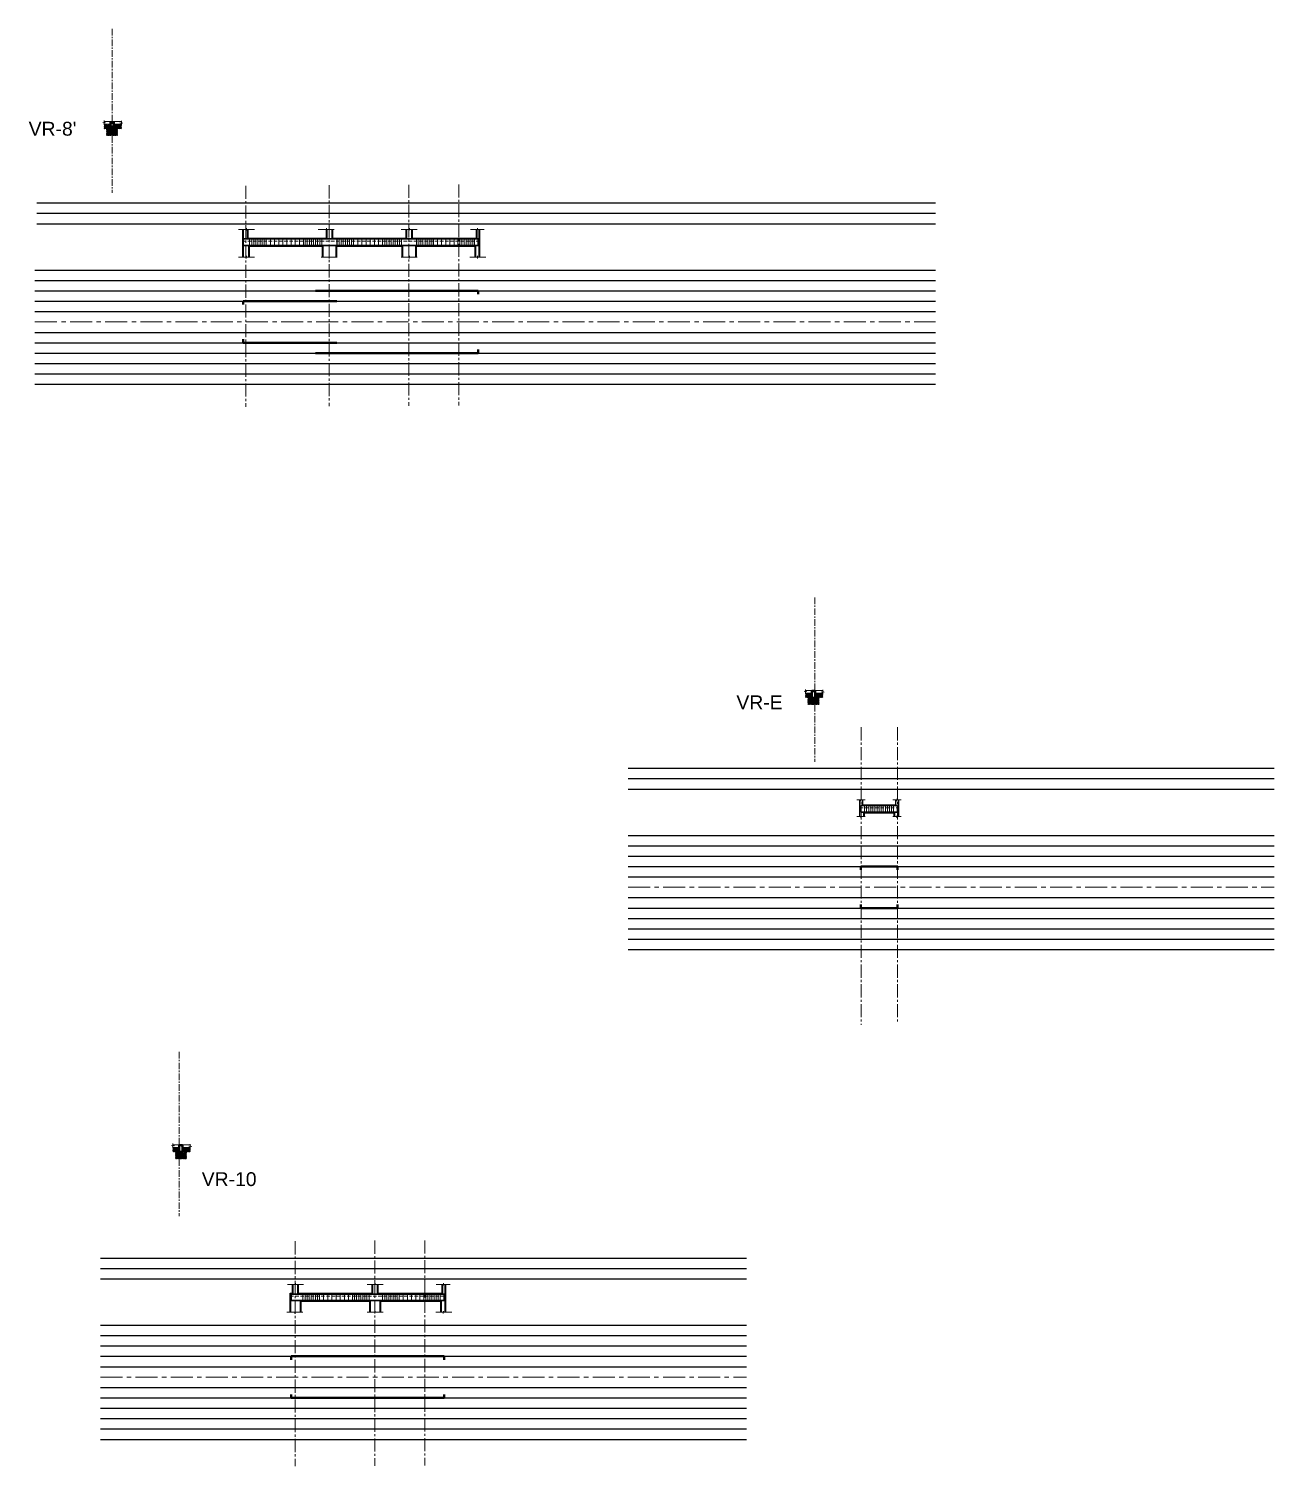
# Model space of a CAD drawing. Header units: millimetres. Extents: x 1130 to 2176, y -195 to 376.
# Drawn here: x 1988 to 2078, y -195.5 to -91.6 of the extents above; entities that cross this region are included whole.
import ezdxf

# ---------------------------------------------------------------- set-up
doc = ezdxf.new("R2010")
doc.units = ezdxf.units.MM
for name, pattern in [('AXES', [50.8, 31.75, -6.35, 6.35, -6.35]), ('CENTER2', [28.575, 19.05, -3.175, 3.175, -3.175]), ('HIDDEN', [0.375, 0.25, -0.125])]:
    doc.linetypes.add(name, pattern=pattern)
doc.layers.add('A- TEXTO 1', color=7, linetype='Continuous')
doc.layers.add('EDIS-MURO PERIMETRAL', color=3, linetype='Continuous')
for name, color, linetype, lineweight in [('EDIS-BORDE DE LOSA', 3, 'Continuous', 9), ('EDIS-COLUMNAS SOTANO', 7, 'Continuous', 40), ('EDIS-CONCRETO BAJA RESIST', 8, 'Continuous', 9), ('EDIS-EJES COLUMNAS', 9, 'CENTER2', 15), ('EDIS-ESTRIBOS', 3, 'Continuous', 15), ('EDIS-PEDESTALES', 4, 'Continuous', 13), ('EDIS-PL-DIMENSION', 8, 'Continuous', 13), ('EDIS-REFUERZOS', 6, 'Continuous', 30), ('EDIS-REFUERZOS DETALLES', 7, 'Continuous', 40), ('EDIS-TIERRA', 8, 'Continuous', 13), ('EDIS-VIGAS RIOSTRAS', 6, 'Continuous', 13), ('Est-PL-DIMENSION', 8, 'Continuous', 13)]:
    doc.layers.add(name, color=color, linetype=linetype, lineweight=lineweight)
doc.layers.add('EDIS-VIEWPOTS', color=8, linetype='Continuous', plot=False)
doc.styles.add('style1', font='arial.ttf', dxfattribs={"height": 0.2})

# ---------------------------------------------------------------- blocks, each defined once
blk = doc.blocks.new('*U440')
at = {"layer": 'EDIS-ESTRIBOS', "linetype": 'ByBlock'}
blk.add_line((0, -0.2375), (0, 0.2375), dxfattribs=at)
blk = doc.blocks.new('*U441')
at = {"layer": 'EDIS-PL-DIMENSION', "color": 0, "linetype": 'ByBlock', "lineweight": -2, "transparency": 16777216}
for p in [(2048.38, -147.99), (2048.53, -147.99), (2048.68, -147.99), (2048.83, -147.99), (2048.98, -147.99), (2049.13, -147.99), (2049.28, -147.99), (2049.43, -147.99), (2049.58, -147.99), (2049.73, -147.99), (2049.88, -147.99), (2050.03, -147.99), (2050.18, -147.99), (2050.33, -147.99), (2050.48, -147.99)]:
    blk.add_blockref('*U440', p, dxfattribs=at)
blk = doc.blocks.new('*U485')
at = {"layer": 'EDIS-ESTRIBOS', "linetype": 'ByBlock'}
blk.add_line((0, -0.2375), (0, 0.2375), dxfattribs=at)
blk = doc.blocks.new('*U484')
at = {"layer": 'EDIS-PL-DIMENSION', "color": 0, "linetype": 'ByBlock', "lineweight": -2, "transparency": 16777216}
for p in [(1997.44, 320.7), (1997.59, 320.7), (1997.74, 320.7), (1997.89, 320.7), (1998.04, 320.7), (1998.19, 320.7), (1998.34, 320.7), (1998.49, 320.7), (1998.64, 320.7)]:
    blk.add_blockref('*U485', p, dxfattribs=at)
blk = doc.blocks.new('*U487')
at = {"layer": 'EDIS-ESTRIBOS', "linetype": 'ByBlock'}
blk.add_line((0, -0.2375), (0, 0.2375), dxfattribs=at)
blk = doc.blocks.new('*U486')
at = {"layer": 'EDIS-PL-DIMENSION', "color": 0, "linetype": 'ByBlock', "lineweight": -2, "transparency": 16777216}
for p in [(1997.44, 320.7), (1997.59, 320.7), (1997.74, 320.7), (1997.89, 320.7), (1998.04, 320.7), (1998.19, 320.7), (1998.34, 320.7), (1998.49, 320.7), (1998.64, 320.7)]:
    blk.add_blockref('*U487', p, dxfattribs=at)
blk = doc.blocks.new('*U489')
at = {"layer": 'EDIS-ESTRIBOS', "linetype": 'ByBlock'}
blk.add_line((0, -0.2375), (0, 0.2375), dxfattribs=at)
blk = doc.blocks.new('*U488')
at = {"layer": 'EDIS-PL-DIMENSION', "color": 0, "linetype": 'ByBlock', "lineweight": -2, "transparency": 16777216}
for p in [(1997.44, 320.7), (1997.59, 320.7), (1997.74, 320.7), (1997.89, 320.7), (1998.04, 320.7), (1998.19, 320.7), (1998.34, 320.7), (1998.49, 320.7), (1998.64, 320.7)]:
    blk.add_blockref('*U489', p, dxfattribs=at)
blk = doc.blocks.new('*U491')
at = {"layer": 'EDIS-ESTRIBOS', "linetype": 'ByBlock'}
blk.add_line((0, -0.2375), (0, 0.2375), dxfattribs=at)
blk = doc.blocks.new('*U490')
at = {"layer": 'EDIS-PL-DIMENSION', "color": 0, "linetype": 'ByBlock', "lineweight": -2, "transparency": 16777216}
for p in [(1997.44, 320.7), (1997.59, 320.7), (1997.74, 320.7), (1997.89, 320.7), (1998.04, 320.7), (1998.19, 320.7), (1998.34, 320.7), (1998.49, 320.7), (1998.64, 320.7)]:
    blk.add_blockref('*U491', p, dxfattribs=at)
blk = doc.blocks.new('*U493')
at = {"layer": 'EDIS-ESTRIBOS', "linetype": 'ByBlock'}
blk.add_line((0, -0.2375), (0, 0.2375), dxfattribs=at)
blk = doc.blocks.new('*U492')
at = {"layer": 'EDIS-PL-DIMENSION', "color": 0, "linetype": 'ByBlock', "lineweight": -2, "transparency": 16777216}
for p in [(1997.44, 320.7), (1997.59, 320.7), (1997.74, 320.7), (1997.89, 320.7), (1998.04, 320.7), (1998.19, 320.7), (1998.34, 320.7), (1998.49, 320.7), (1998.64, 320.7)]:
    blk.add_blockref('*U493', p, dxfattribs=at)
blk = doc.blocks.new('*U527')
at = {"layer": 'EDIS-ESTRIBOS', "linetype": 'ByBlock'}
blk.add_line((0, -0.2375), (0, 0.2375), dxfattribs=at)
blk = doc.blocks.new('*U526')
at = {"layer": 'EDIS-PL-DIMENSION', "color": 0, "linetype": 'ByBlock', "lineweight": -2, "transparency": 16777216}
for p in [(1997.44, 320.7), (1997.59, 320.7), (1997.74, 320.7), (1997.89, 320.7), (1998.04, 320.7), (1998.19, 320.7), (1998.34, 320.7), (1998.49, 320.7), (1998.64, 320.7)]:
    blk.add_blockref('*U527', p, dxfattribs=at)
blk = doc.blocks.new('*U529')
at = {"layer": 'EDIS-ESTRIBOS', "linetype": 'ByBlock'}
blk.add_line((0, -0.2375), (0, 0.2375), dxfattribs=at)
blk = doc.blocks.new('*U528')
at = {"layer": 'EDIS-PL-DIMENSION', "color": 0, "linetype": 'ByBlock', "lineweight": -2, "transparency": 16777216}
for p in [(1997.44, 320.7), (1997.59, 320.7), (1997.74, 320.7), (1997.89, 320.7), (1998.04, 320.7), (1998.19, 320.7), (1998.34, 320.7), (1998.49, 320.7), (1998.64, 320.7)]:
    blk.add_blockref('*U529', p, dxfattribs=at)
blk = doc.blocks.new('*U531')
at = {"layer": 'EDIS-ESTRIBOS', "linetype": 'ByBlock'}
blk.add_line((0, -0.2375), (0, 0.2375), dxfattribs=at)
blk = doc.blocks.new('*U530')
at = {"layer": 'EDIS-PL-DIMENSION', "color": 0, "linetype": 'ByBlock', "lineweight": -2, "transparency": 16777216}
for p in [(1997.44, 320.7), (1997.59, 320.7), (1997.74, 320.7), (1997.89, 320.7), (1998.04, 320.7), (1998.19, 320.7), (1998.34, 320.7), (1998.49, 320.7), (1998.64, 320.7)]:
    blk.add_blockref('*U531', p, dxfattribs=at)
blk = doc.blocks.new('*U533')
at = {"layer": 'EDIS-ESTRIBOS', "linetype": 'ByBlock'}
blk.add_line((0, -0.2375), (0, 0.2375), dxfattribs=at)
blk = doc.blocks.new('*U532')
at = {"layer": 'EDIS-PL-DIMENSION', "color": 0, "linetype": 'ByBlock', "lineweight": -2, "transparency": 16777216}
for p in [(1997.44, 320.7), (1997.59, 320.7), (1997.74, 320.7), (1997.89, 320.7), (1998.04, 320.7), (1998.19, 320.7), (1998.34, 320.7), (1998.49, 320.7), (1998.64, 320.7)]:
    blk.add_blockref('*U533', p, dxfattribs=at)
blk = doc.blocks.new('*U535')
at = {"layer": 'EDIS-ESTRIBOS', "linetype": 'ByBlock'}
blk.add_line((0, -0.2375), (0, 0.2375), dxfattribs=at)
blk = doc.blocks.new('*U534')
at = {"layer": 'EDIS-PL-DIMENSION', "color": 0, "linetype": 'ByBlock', "lineweight": -2, "transparency": 16777216}
for p in [(1997.44, 320.7), (1997.59, 320.7), (1997.74, 320.7), (1997.89, 320.7), (1998.04, 320.7), (1998.19, 320.7), (1998.34, 320.7), (1998.49, 320.7), (1998.64, 320.7)]:
    blk.add_blockref('*U535', p, dxfattribs=at)
blk = doc.blocks.new('*U536')
at = {"layer": 'EDIS-ESTRIBOS', "linetype": 'ByBlock'}
blk.add_line((0, -0.24), (0, 0.24), dxfattribs=at)
blk = doc.blocks.new('*U537')
at = {"layer": 'EDIS-PL-DIMENSION', "color": 0, "linetype": 'ByBlock', "lineweight": -2, "transparency": 16777216}
for p in [(2009.01, -183.28), (2009.31, -183.28), (2009.61, -183.28), (2009.91, -183.28), (2010.21, -183.28), (2010.51, -183.28), (2010.81, -183.28), (2011.11, -183.28)]:
    blk.add_blockref('*U536', p, dxfattribs=at)
blk = doc.blocks.new('*U538')
at = {"layer": 'EDIS-ESTRIBOS', "linetype": 'ByBlock'}
blk.add_line((0, -0.24), (0, 0.24), dxfattribs=at)
blk = doc.blocks.new('*U539')
at = {"layer": 'EDIS-PL-DIMENSION', "color": 0, "linetype": 'ByBlock', "lineweight": -2, "transparency": 16777216}
for p in [(2014.76, -183.28), (2015.06, -183.28), (2015.36, -183.28), (2015.66, -183.28), (2015.96, -183.28), (2016.26, -183.28)]:
    blk.add_blockref('*U538', p, dxfattribs=at)
blk = doc.blocks.new('*U540')
at = {"layer": 'EDIS-ESTRIBOS', "linetype": 'ByBlock'}
blk.add_line((0, -0.24), (0, 0.24), dxfattribs=at)
blk = doc.blocks.new('*U541')
at = {"layer": 'EDIS-PL-DIMENSION', "color": 0, "linetype": 'ByBlock', "lineweight": -2, "transparency": 16777216}
for p in [(2005.16, -107.04), (2005.46, -107.04), (2005.76, -107.04), (2006.06, -107.04), (2006.36, -107.04), (2006.66, -107.04), (2006.96, -107.04), (2007.26, -107.04), (2007.56, -107.04), (2007.86, -107.04)]:
    blk.add_blockref('*U540', p, dxfattribs=at)
blk = doc.blocks.new('*U542')
at = {"layer": 'EDIS-ESTRIBOS', "linetype": 'ByBlock'}
blk.add_line((0, -0.24), (0, 0.24), dxfattribs=at)
blk = doc.blocks.new('*U543')
at = {"layer": 'EDIS-PL-DIMENSION', "color": 0, "linetype": 'ByBlock', "lineweight": -2, "transparency": 16777216}
for p in [(2011.47, -107.04), (2011.77, -107.04), (2012.07, -107.04), (2012.37, -107.04), (2012.67, -107.04), (2012.97, -107.04), (2013.27, -107.04), (2013.57, -107.04)]:
    blk.add_blockref('*U542', p, dxfattribs=at)
blk = doc.blocks.new('*U544')
at = {"layer": 'EDIS-ESTRIBOS', "linetype": 'ByBlock'}
blk.add_line((0, -0.2375), (0, 0.2375), dxfattribs=at)
blk = doc.blocks.new('*U545')
at = {"layer": 'EDIS-PL-DIMENSION', "color": 0, "linetype": 'ByBlock', "lineweight": -2, "transparency": 16777216}
for p in [(2017.23, -107.04), (2017.53, -107.04), (2017.83, -107.04), (2018.13, -107.04), (2018.43, -107.04), (2018.73, -107.04)]:
    blk.add_blockref('*U544', p, dxfattribs=at)

msp = doc.modelspace()

# ---------------------------------------------------------------- hatches: boundary and pattern name
at = {"layer": 'EDIS-CONCRETO BAJA RESIST'}
h = msp.add_hatch(dxfattribs=at)
h.set_pattern_fill('AR-CONC', color=256, scale=0.00065)
h.set_pattern_definition([(50, (10.87521, -426.60795), (0.118420035, -0.0103604056), [0.0123825, -0.1362075]), (355, (10.87521, -426.60795), (-0.022908224, 0.1241869494), [0.009906, -0.10896638]), (100.451445, (10.88508, -426.60881), (0.0955118106, 0.113826539), [0.010523506, -0.115758659]), (46.1842, (10.87521, -426.57493), (0.176201377, -0.027327513), [0.01857375, -0.20431125]), (96.635558, (10.8899, -426.5772), (0.154312687, 0.160826981), [0.015785265, -0.173638145]), (351.184151, (10.87521, -426.57493), (0.154312687, 0.160826981), [0.014858979, -0.163448826]), (21, (10.89172, -426.58318), (0.0985493543, -0.066472379), [0.0123825, -0.1362075]), (326, (10.89172, -426.58318), (0.0401713184, 0.119722178), [0.009906, -0.108966]), (71.451445, (10.89994, -426.58872), (0.1387206725, 0.0532498), [0.010523506, -0.1157584594]), (37.5, (10.875214, -426.607947), (0.0020075921, 0.0549607753), [0, -0.1076452, 0, -0.110617, 0, -0.10937875]), (7.5, (10.875214, -426.607947), (0.0434327806, 0.0651173736), [0, -0.0630682, 0, -0.1051687, 0, -0.04168775]), (327.5, (10.838397, -426.607947), (0.0881338869, -0.0037236836), [0, -0.041275, 0, -0.128778, 0, -0.1708785]), (317.5, (10.82189, -426.60795), (0.096283968, 0.0165272192), [0, -0.0536575, 0, -0.0855218, 0, -0.1213485])])
h.paths.add_polyline_path([(1993.829, -98.64), (1993.829, -98.54), (1993.453, -98.54), (1993.453, -98.64)])
h.paths.add_polyline_path([(1994.705, -98.64), (1994.705, -98.54), (1994.229, -98.54), (1994.229, -98.64)])
h = msp.add_hatch(dxfattribs=at)
h.set_pattern_fill('AR-CONC', color=256, scale=0.00065)
h.set_pattern_definition([(50, (10.87521, -426.49998), (0.118420035, -0.0103604056), [0.0123825, -0.1362075]), (355, (10.87521, -426.49998), (-0.022908224, 0.1241869494), [0.009906, -0.10896638]), (100.451445, (10.88508, -426.50084), (0.0955118106, 0.113826539), [0.010523506, -0.115758659]), (46.1842, (10.87521, -426.46696), (0.176201377, -0.027327513), [0.01857375, -0.20431125]), (96.635558, (10.8899, -426.46924), (0.154312687, 0.160826981), [0.015785265, -0.173638145]), (351.184151, (10.87521, -426.46696), (0.154312687, 0.160826981), [0.014858979, -0.163448826]), (21, (10.89172, -426.47521), (0.0985493543, -0.066472379), [0.0123825, -0.1362075]), (326, (10.89172, -426.47521), (0.0401713184, 0.119722178), [0.009906, -0.108966]), (71.451445, (10.89994, -426.48075), (0.1387206725, 0.0532498), [0.010523506, -0.1157584594]), (37.5, (10.875214, -426.499978), (0.0020075921, 0.0549607753), [0, -0.1076452, 0, -0.110617, 0, -0.10937875]), (7.5, (10.875214, -426.49998), (0.0434327806, 0.0651173736), [0, -0.0630682, 0, -0.1051687, 0, -0.04168775]), (327.5, (10.838397, -426.499978), (0.0881338869, -0.0037236836), [0, -0.041275, 0, -0.128778, 0, -0.1708785]), (317.5, (10.82189, -426.49998), (0.096283968, 0.0165272192), [0, -0.0536575, 0, -0.0855218, 0, -0.1213485])])
h.paths.add_polyline_path([(1994.229, -99.032), (1994.229, -98.932), (1993.829, -98.932), (1993.829, -99.032)])
h = msp.add_hatch(dxfattribs=at)
h.set_pattern_fill('AR-CONC', color=256, scale=0.00065)
h.set_pattern_definition([(50, (61.53568, -467.71087), (0.118420035, -0.0103604056), [0.0123825, -0.1362075]), (355, (61.53568, -467.71087), (-0.022908224, 0.1241869494), [0.009906, -0.10896638]), (100.451445, (61.54555, -467.71174), (0.0955118106, 0.113826539), [0.010523506, -0.115758659]), (46.1842, (61.53568, -467.67785), (0.176201377, -0.027327513), [0.01857375, -0.20431125]), (96.635558, (61.55037, -467.68013), (0.154312687, 0.160826981), [0.015785265, -0.173638145]), (351.184151, (61.53568, -467.67785), (0.154312687, 0.160826981), [0.014858979, -0.163448826]), (21, (61.55219, -467.68611), (0.0985493543, -0.066472379), [0.0123825, -0.1362075]), (326, (61.55219, -467.68611), (0.0401713184, 0.119722178), [0.009906, -0.108966]), (71.451445, (61.5604, -467.69165), (0.1387206725, 0.0532498), [0.010523506, -0.1157584594]), (37.5, (61.535683, -467.710875), (0.0020075921, 0.0549607753), [0, -0.1076452, 0, -0.110617, 0, -0.10937875]), (7.5, (61.535683, -467.710875), (0.0434327806, 0.0651173736), [0, -0.0630682, 0, -0.1051687, 0, -0.04168775]), (327.5, (61.498866, -467.710875), (0.0881338869, -0.0037236836), [0, -0.041275, 0, -0.128778, 0, -0.1708785]), (317.5, (61.482356, -467.710875), (0.096283968, 0.0165272192), [0, -0.0536575, 0, -0.0855218, 0, -0.1213485])])
h.paths.add_polyline_path([(2044.489, -139.743), (2044.489, -139.643), (2044.114, -139.643), (2044.114, -139.743)])
h.paths.add_polyline_path([(2045.366, -139.743), (2045.366, -139.643), (2044.889, -139.643), (2044.889, -139.743)])
h = msp.add_hatch(dxfattribs=at)
h.set_pattern_fill('AR-CONC', color=256, scale=0.00065)
h.set_pattern_definition([(50, (61.53568, -467.60291), (0.118420035, -0.0103604056), [0.0123825, -0.1362075]), (355, (61.53568, -467.6029), (-0.022908224, 0.1241869494), [0.009906, -0.10896638]), (100.451445, (61.54555, -467.60377), (0.0955118106, 0.113826539), [0.010523506, -0.115758659]), (46.1842, (61.53568, -467.56989), (0.176201377, -0.027327513), [0.01857375, -0.20431125]), (96.635558, (61.55037, -467.57216), (0.154312687, 0.160826981), [0.015785265, -0.173638145]), (351.184151, (61.53568, -467.56989), (0.154312687, 0.160826981), [0.014858979, -0.163448826]), (21, (61.55219, -467.57814), (0.0985493543, -0.066472379), [0.0123825, -0.1362075]), (326, (61.55219, -467.57814), (0.0401713184, 0.119722178), [0.009906, -0.108966]), (71.451445, (61.5604, -467.58368), (0.1387206725, 0.0532498), [0.010523506, -0.1157584594]), (37.5, (61.535683, -467.602906), (0.0020075921, 0.0549607753), [0, -0.1076452, 0, -0.110617, 0, -0.10937875]), (7.5, (61.535683, -467.602906), (0.0434327806, 0.0651173736), [0, -0.0630682, 0, -0.1051687, 0, -0.04168775]), (327.5, (61.498866, -467.602906), (0.0881338869, -0.0037236836), [0, -0.041275, 0, -0.128778, 0, -0.1708785]), (317.5, (61.482356, -467.602906), (0.096283968, 0.0165272192), [0, -0.0536575, 0, -0.0855218, 0, -0.1213485])])
h.paths.add_polyline_path([(2044.889, -140.135), (2044.889, -140.035), (2044.489, -140.035), (2044.489, -140.135)])
h = msp.add_hatch(dxfattribs=at)
h.set_pattern_fill('AR-CONC', color=256, scale=0.00065)
h.set_pattern_definition([(50, (15.84587, -500.53661), (0.118420035, -0.0103604056), [0.0123825, -0.1362075]), (355, (15.84587, -500.53661), (-0.022908224, 0.1241869494), [0.009906, -0.10896638]), (100.451445, (15.85574, -500.53747), (0.0955118106, 0.113826539), [0.010523506, -0.115758659]), (46.1842, (15.84587, -500.50359), (0.176201377, -0.027327513), [0.01857375, -0.20431125]), (96.635558, (15.86055, -500.50587), (0.154312687, 0.160826981), [0.015785265, -0.173638145]), (351.184151, (15.84587, -500.50359), (0.154312687, 0.160826981), [0.014858979, -0.163448826]), (21, (15.86238, -500.51184), (0.0985493543, -0.066472379), [0.0123825, -0.1362075]), (326, (15.86238, -500.51184), (0.0401713184, 0.119722178), [0.009906, -0.108966]), (71.451445, (15.87059, -500.51738), (0.1387206725, 0.0532498), [0.010523506, -0.1157584594]), (37.5, (15.845868, -500.53661), (0.0020075921, 0.0549607753), [0, -0.1076452, 0, -0.110617, 0, -0.10937875]), (7.5, (15.84587, -500.53661), (0.0434327806, 0.0651173736), [0, -0.0630682, 0, -0.1051687, 0, -0.04168775]), (327.5, (15.80905, -500.53661), (0.0881338869, -0.0037236836), [0, -0.041275, 0, -0.128778, 0, -0.1708785]), (317.5, (15.79254, -500.53661), (0.096283968, 0.0165272192), [0, -0.0536575, 0, -0.0855218, 0, -0.1213485])])
h.paths.add_polyline_path([(1998.8, -172.569), (1998.8, -172.469), (1998.424, -172.469), (1998.424, -172.569)])
h.paths.add_polyline_path([(1999.676, -172.569), (1999.676, -172.469), (1999.2, -172.469), (1999.2, -172.569)])
h = msp.add_hatch(dxfattribs=at)
h.set_pattern_fill('AR-CONC', color=256, scale=0.00065)
h.set_pattern_definition([(50, (15.84587, -500.42864), (0.118420035, -0.0103604056), [0.0123825, -0.1362075]), (355, (15.84587, -500.42864), (-0.022908224, 0.1241869494), [0.009906, -0.10896638]), (100.451445, (15.85574, -500.4295), (0.0955118106, 0.113826539), [0.010523506, -0.115758659]), (46.1842, (15.84587, -500.39562), (0.176201377, -0.027327513), [0.01857375, -0.20431125]), (96.635558, (15.86055, -500.3979), (0.154312687, 0.160826981), [0.015785265, -0.173638145]), (351.184151, (15.84587, -500.39562), (0.154312687, 0.160826981), [0.014858979, -0.163448826]), (21, (15.86238, -500.40388), (0.0985493543, -0.066472379), [0.0123825, -0.1362075]), (326, (15.86238, -500.40388), (0.0401713184, 0.119722178), [0.009906, -0.108966]), (71.451445, (15.87059, -500.40941), (0.1387206725, 0.0532498), [0.010523506, -0.1157584594]), (37.5, (15.845868, -500.42864), (0.0020075921, 0.0549607753), [0, -0.1076452, 0, -0.110617, 0, -0.10937875]), (7.5, (15.84587, -500.42864), (0.0434327806, 0.0651173736), [0, -0.0630682, 0, -0.1051687, 0, -0.04168775]), (327.5, (15.80905, -500.42864), (0.0881338869, -0.0037236836), [0, -0.041275, 0, -0.128778, 0, -0.1708785]), (317.5, (15.79254, -500.42864), (0.096283968, 0.0165272192), [0, -0.0536575, 0, -0.0855218, 0, -0.1213485])])
h.paths.add_polyline_path([(1999.2, -172.961), (1999.2, -172.861), (1998.8, -172.861), (1998.8, -172.961)])
at = {"layer": 'EDIS-TIERRA'}
h = msp.add_hatch(dxfattribs=at)
h.set_pattern_fill('EARTH', color=256, scale=0.01, angle=45)
h.set_pattern_definition([(45, (10.875214, -426.60795), (0, 0.0898025612), [0.0635, -0.0635]), (45, (10.858376, -426.59111), (0, 0.0898025612), [0.0635, -0.0635]), (45, (10.84154, -426.57427), (0, 0.0898025612), [0.0635, -0.0635]), (135, (10.84154, -426.563046), (-0.0898025612, 0), [0.0635, -0.0635]), (135, (10.858376, -426.54621), (-0.0898025612, 0), [0.0635, -0.0635]), (135, (10.875214, -426.52937), (-0.0898025612, 0), [0.0635, -0.0635])])
h.paths.add_polyline_path([(1994.429, -98.84), (1994.705, -98.84), (1994.705, -98.64), (1994.229, -98.64), (1994.229, -99.04), (1994.229, -99.038), (1993.829, -99.038), (1993.829, -99.04), (1993.829, -98.64), (1993.453, -98.64), (1993.453, -98.84), (1993.629, -98.84), (1993.629, -99.34), (1994.429, -99.34)])
h = msp.add_hatch(dxfattribs=at)
h.set_pattern_fill('EARTH', color=256, scale=0.01, angle=45)
h.set_pattern_definition([(45, (61.53568, -467.710875), (0, 0.0898025612), [0.0635, -0.0635]), (45, (61.518845, -467.69404), (0, 0.0898025612), [0.0635, -0.0635]), (45, (61.50201, -467.6772), (0, 0.0898025612), [0.0635, -0.0635]), (135, (61.50201, -467.665974), (-0.0898025612, 0), [0.0635, -0.0635]), (135, (61.518845, -467.649136), (-0.0898025612, 0), [0.0635, -0.0635]), (135, (61.53568, -467.6323), (-0.0898025612, 0), [0.0635, -0.0635])])
h.paths.add_polyline_path([(2045.089, -139.943), (2045.366, -139.943), (2045.366, -139.743), (2044.889, -139.743), (2044.889, -140.143), (2044.889, -140.141), (2044.489, -140.141), (2044.489, -140.143), (2044.489, -139.743), (2044.114, -139.743), (2044.114, -139.943), (2044.289, -139.943), (2044.289, -140.443), (2045.089, -140.443)])
h = msp.add_hatch(dxfattribs=at)
h.set_pattern_fill('EARTH', color=256, scale=0.01, angle=45)
h.set_pattern_definition([(45, (15.84587, -500.53661), (0, 0.0898025612), [0.0635, -0.0635]), (45, (15.82903, -500.51977), (0, 0.0898025612), [0.0635, -0.0635]), (45, (15.81219, -500.502934), (0, 0.0898025612), [0.0635, -0.0635]), (135, (15.81219, -500.49171), (-0.0898025612, 0), [0.0635, -0.0635]), (135, (15.82903, -500.47487), (-0.0898025612, 0), [0.0635, -0.0635]), (135, (15.84587, -500.45803), (-0.0898025612, 0), [0.0635, -0.0635])])
h.paths.add_polyline_path([(1999.4, -172.769), (1999.676, -172.769), (1999.676, -172.569), (1999.2, -172.569), (1999.2, -172.969), (1999.2, -172.966), (1998.8, -172.966), (1998.8, -172.969), (1998.8, -172.569), (1998.424, -172.569), (1998.424, -172.769), (1998.6, -172.769), (1998.6, -173.269), (1999.4, -173.269)])

# ---------------------------------------------------------------- linework, layer by layer
at = {"layer": 'EDIS-BORDE DE LOSA'}
for p, q in [((1993.829, -98.323), (1993.453, -98.323)), ((1993.829, -98.523), (1993.453, -98.523)), ((1994.705, -98.323), (1994.229, -98.323)), ((1994.705, -98.523), (1994.229, -98.523)), ((2044.489, -139.426), (2044.114, -139.426)), ((2044.489, -139.626), (2044.114, -139.626)), ((2045.366, -139.426), (2044.889, -139.426)), ((2045.366, -139.626), (2044.889, -139.626)), ((1998.8, -172.252), (1998.424, -172.252)), ((1999.676, -172.252), (1999.2, -172.252)), ((1998.8, -172.452), (1998.424, -172.452)), ((1999.676, -172.452), (1999.2, -172.452))]:
    msp.add_line(p, q, dxfattribs=at)
at = {"layer": 'EDIS-BORDE DE LOSA', "linetype": 'HIDDEN'}
for p, q in [((2003.46, -106.954), (2020.542, -106.954)), ((2048.026, -147.9), (2050.826, -147.9)), ((2006.88, -183.189), (2018.08, -183.189))]:
    msp.add_line(p, q, dxfattribs=at)
at = {"layer": 'EDIS-COLUMNAS SOTANO', "lineweight": 35}
for p, q in [((2003.46, -106.112), (2003.46, -106.754)), ((2003.806, -106.112), (2003.806, -106.754)), ((2009.517, -106.112), (2009.517, -106.754)), ((2009.917, -106.112), (2009.917, -106.754)), ((2015.273, -106.112), (2015.273, -106.754)), ((2015.673, -106.112), (2015.673, -106.754)), ((2007.055, -182.346), (2007.055, -182.989)), ((2007.455, -182.346), (2007.455, -182.989)), ((2012.81, -182.346), (2012.81, -182.989)), ((2013.21, -182.346), (2013.21, -182.989))]:
    msp.add_line(p, q, dxfattribs=at)
at = {"layer": 'EDIS-CONCRETO BAJA RESIST'}
for p, q in [((1993.829, -98.64), (1993.453, -98.64)), ((1994.705, -98.64), (1994.229, -98.64)), ((1994.229, -99.038), (1993.829, -99.038)), ((2044.489, -139.743), (2044.114, -139.743)), ((2044.889, -140.141), (2044.489, -140.141)), ((2045.366, -139.743), (2044.889, -139.743)), ((1998.8, -172.569), (1998.424, -172.569)), ((1999.2, -172.966), (1998.8, -172.966)), ((1999.676, -172.569), (1999.2, -172.569))]:
    msp.add_line(p, q, dxfattribs=at)
at = {"layer": 'EDIS-EJES COLUMNAS', "ltscale": 0.025}
for p, q in [((1994.029, -91.618), (1994.029, -103.476)), ((2044.789, -132.721), (2044.789, -144.579)), ((1998.87, -165.547), (1998.87, -177.405))]:
    msp.add_line(p, q, dxfattribs=at)
at = {"layer": 'EDIS-EJES COLUMNAS', "ltscale": 0.05}
for p, q in [((2003.688, -102.958), (2003.688, -118.933)), ((2009.717, -102.92), (2009.717, -118.895)), ((2015.473, -102.884), (2015.473, -118.859)), ((2019.073, -102.862), (2019.073, -118.836)), ((2048.126, -142.086), (2048.126, -163.598)), ((2050.751, -142.086), (2050.751, -163.377)), ((2007.255, -179.22), (2007.255, -195.483)), ((2013.01, -179.184), (2013.01, -195.447)), ((2016.61, -179.161), (2016.61, -195.425))]:
    msp.add_line(p, q, dxfattribs=at)
at = {"layer": 'EDIS-EJES COLUMNAS', "color": 8, "linetype": 'AXES', "lineweight": 0, "ltscale": 0.05}
for p, q in [((1988.459, -112.804), (2053.5, -112.804)), ((2031.301, -153.65), (2077.971, -153.65)), ((1993.185, -189.039), (2039.855, -189.039))]:
    msp.add_line(p, q, dxfattribs=at)
at = {"layer": 'EDIS-ESTRIBOS', "linetype": 'ByBlock'}
for p, q in [((2003.96, -107.279), (2003.96, -106.804)), ((2009.171, -107.279), (2009.171, -106.804)), ((2010.271, -107.279), (2010.271, -106.804)), ((2014.927, -107.279), (2014.927, -106.804)), ((2016.027, -107.279), (2016.027, -106.804)), ((2020.192, -107.279), (2020.192, -106.804)), ((2050.476, -148.225), (2050.476, -147.75)), ((2007.808, -183.514), (2007.808, -183.039)), ((2012.585, -183.514), (2012.585, -183.039)), ((2013.564, -183.514), (2013.564, -183.039)), ((2017.73, -183.514), (2017.73, -183.039))]:
    msp.add_line(p, q, dxfattribs=at)
at = {"layer": 'EDIS-MURO PERIMETRAL', "lineweight": 35}
for p, q in [((2020.342, -106.112), (2020.342, -106.754)), ((2020.542, -106.112), (2020.542, -108.127)), ((2017.88, -182.346), (2017.88, -182.989)), ((2018.08, -182.346), (2018.08, -184.362))]:
    msp.add_line(p, q, dxfattribs=at)
at = {"layer": 'EDIS-MURO PERIMETRAL'}
for p, q in [((2048.026, -147.332), (2048.026, -148.539)), ((2048.226, -147.332), (2048.226, -147.7)), ((2050.626, -147.332), (2050.626, -147.7)), ((2050.826, -147.332), (2050.826, -148.539))]:
    msp.add_line(p, q, dxfattribs=at)
at = {"layer": 'EDIS-PEDESTALES', "lineweight": 35}
for p, q in [((2003.46, -106.754), (2003.46, -108.127)), ((2003.91, -107.354), (2003.91, -108.127)), ((2009.221, -107.354), (2009.221, -108.127)), ((2010.221, -107.354), (2010.221, -108.127)), ((2014.977, -107.354), (2014.977, -108.127)), ((2015.977, -107.354), (2015.977, -108.127)), ((2020.242, -107.354), (2020.242, -108.127)), ((2048.326, -148.3), (2048.326, -148.539)), ((2050.526, -148.3), (2050.526, -148.539)), ((2006.88, -182.989), (2006.88, -184.362)), ((2007.63, -183.589), (2007.63, -184.362)), ((2012.635, -183.589), (2012.635, -184.362)), ((2013.385, -183.589), (2013.385, -184.362)), ((2017.78, -183.589), (2017.78, -184.362))]:
    msp.add_line(p, q, dxfattribs=at)
at = {"layer": 'EDIS-REFUERZOS', "linetype": 'ByBlock'}
for p, q in [((2003.501, -106.804), (2020.467, -106.804)), ((2003.501, -106.804), (2003.501, -107.279)), ((2020.467, -106.804), (2020.467, -107.279)), ((2003.501, -107.279), (2020.467, -107.279)), ((2048.101, -147.75), (2048.101, -148.225)), ((2048.101, -147.75), (2050.751, -147.75)), ((2048.101, -148.225), (2050.751, -148.225)), ((2050.751, -147.75), (2050.751, -148.225)), ((2006.955, -183.039), (2018.005, -183.039)), ((2006.955, -183.039), (2006.955, -183.514)), ((2006.955, -183.514), (2018.005, -183.514)), ((2018.005, -183.039), (2018.005, -183.514))]:
    msp.add_line(p, q, dxfattribs=at)
at = {"layer": 'EDIS-REFUERZOS DETALLES', "linetype": 'ByBlock'}
for p, q in [((1993.904, -98.835), (1993.904, -98.376)), ((1993.917, -98.363), (1994.141, -98.363)), ((1994.042, -98.452), (1994.13, -98.363)), ((1994.066, -98.476), (1994.154, -98.388)), ((1994.154, -98.376), (1994.154, -98.835)), ((1994.141, -98.848), (1993.917, -98.848)), ((2020.467, -110.554), (2008.717, -110.554)), ((2020.467, -110.804), (2020.467, -110.554)), ((2010.251, -111.304), (2003.501, -111.304)), ((2003.501, -111.554), (2003.501, -111.304)), ((2003.501, -114.304), (2003.501, -114.054)), ((2010.251, -114.304), (2003.501, -114.304)), ((2020.467, -115.054), (2008.717, -115.054)), ((2020.467, -115.054), (2020.467, -114.804)), ((2044.564, -139.938), (2044.564, -139.479)), ((2044.577, -139.466), (2044.802, -139.466)), ((2044.802, -139.951), (2044.577, -139.951)), ((2044.702, -139.555), (2044.791, -139.466)), ((2044.726, -139.579), (2044.814, -139.49)), ((2044.814, -139.479), (2044.814, -139.938)), ((2050.751, -152.15), (2048.101, -152.15)), ((2048.101, -152.4), (2048.101, -152.15)), ((2050.751, -152.4), (2050.751, -152.15)), ((2048.101, -155.15), (2048.101, -154.9)), ((2050.751, -155.15), (2048.101, -155.15)), ((2050.751, -155.15), (2050.751, -154.9)), ((1998.875, -172.764), (1998.875, -172.304)), ((1998.887, -172.292), (1999.112, -172.292)), ((1999.013, -172.38), (1999.101, -172.292)), ((1999.036, -172.405), (1999.125, -172.316)), ((1999.125, -172.304), (1999.125, -172.764)), ((1999.112, -172.777), (1998.887, -172.777)), ((2018.005, -187.539), (2006.955, -187.539)), ((2006.955, -187.789), (2006.955, -187.539)), ((2018.005, -187.789), (2018.005, -187.539)), ((2006.955, -190.539), (2006.955, -190.289)), ((2018.005, -190.539), (2006.955, -190.539)), ((2018.005, -190.539), (2018.005, -190.289))]:
    msp.add_line(p, q, dxfattribs=at)
at = {"layer": 'EDIS-REFUERZOS DETALLES', "linetype": 'ByBlock', "const_width": 0.02}
for points in [[(1993.911, -98.378, -1), (1993.926, -98.378, -1)], [(1994.021, -98.378, -1), (1994.036, -98.378, -1)], [(1994.132, -98.378, -1), (1994.147, -98.378, -1)], [(1993.912, -98.831, -1), (1993.927, -98.831, -1)], [(1994.021, -98.831, -1), (1994.036, -98.831, -1)], [(1994.133, -98.831, -1), (1994.148, -98.831, -1)], [(2044.572, -139.481, -1), (2044.587, -139.481, -1)], [(2044.572, -139.934, -1), (2044.587, -139.934, -1)], [(2044.682, -139.481, -1), (2044.697, -139.481, -1)], [(2044.682, -139.934, -1), (2044.697, -139.934, -1)], [(2044.793, -139.481, -1), (2044.808, -139.481, -1)], [(2044.793, -139.934, -1), (2044.808, -139.934, -1)], [(1998.882, -172.306, -1), (1998.897, -172.306, -1)], [(1998.992, -172.307, -1), (1999.007, -172.307, -1)], [(1999.103, -172.307, -1), (1999.118, -172.307, -1)], [(1998.882, -172.76, -1), (1998.897, -172.76, -1)], [(1998.992, -172.759, -1), (1999.007, -172.759, -1)], [(1999.103, -172.76, -1), (1999.118, -172.76, -1)]]:
    msp.add_lwpolyline(points, format="xyb", dxfattribs=at)
for points in [[(1993.911, -98.377, -1), (1993.926, -98.378, -1)], [(1994.021, -98.378, -1), (1994.036, -98.378, -1)], [(1994.132, -98.378, -1), (1994.147, -98.378, -1)], [(1993.912, -98.831, -1), (1993.927, -98.832, -1)], [(1994.021, -98.831, -1), (1994.036, -98.831, -1)], [(1994.133, -98.831, -1), (1994.148, -98.832, -1)], [(2044.572, -139.48, -1), (2044.587, -139.481, -1)], [(2044.572, -139.934, -1), (2044.587, -139.934, -1)], [(2044.682, -139.481, -1), (2044.697, -139.481, -1)], [(2044.682, -139.933, -1), (2044.697, -139.934, -1)], [(2044.793, -139.481, -1), (2044.808, -139.481, -1)], [(2044.793, -139.934, -1), (2044.808, -139.934, -1)], [(1998.882, -172.306, -1), (1998.897, -172.307, -1)], [(1998.992, -172.306, -1), (1999.007, -172.307, -1)], [(1999.103, -172.306, -1), (1999.118, -172.307, -1)], [(1998.882, -172.76, -1), (1998.897, -172.76, -1)], [(1998.992, -172.759, -1), (1999.007, -172.76, -1)], [(1999.103, -172.76, -1), (1999.118, -172.76, -1)]]:
    msp.add_lwpolyline(points, format="xyb", close=True, dxfattribs=at)
at = {"layer": 'EDIS-REFUERZOS DETALLES', "linetype": 'ByBlock'}
for centre, start, end in [((1993.917, -98.376), 90, 180), ((1994.141, -98.376), 0, 90), ((1993.917, -98.835), 180, 270), ((1994.141, -98.835), 270, 0), ((2044.577, -139.479), 90, 180), ((2044.577, -139.938), 180, 270), ((2044.802, -139.479), 0, 90), ((2044.802, -139.938), 270, 0), ((1998.887, -172.304), 90, 180), ((1999.112, -172.304), 0, 90), ((1998.887, -172.764), 180, 270), ((1999.112, -172.764), 270, 0)]:
    msp.add_arc(centre, 0.0127, start, end, dxfattribs=at)
at = {"layer": 'EDIS-VIEWPOTS'}
for p, q in [((1988.603, -104.204), (2053.5, -104.204)), ((1988.603, -104.954), (2053.5, -104.954)), ((1988.603, -105.704), (2053.5, -105.704)), ((1988.459, -109.054), (2053.5, -109.054)), ((1988.459, -109.804), (2053.5, -109.804)), ((1988.459, -110.554), (2053.5, -110.554)), ((1988.459, -111.304), (2053.5, -111.304)), ((1988.459, -112.054), (2053.5, -112.054)), ((1988.459, -113.554), (2053.5, -113.554)), ((1988.459, -114.304), (2053.5, -114.304)), ((1988.459, -115.054), (2053.5, -115.054)), ((1988.459, -115.804), (2053.5, -115.804)), ((1988.459, -116.554), (2053.5, -116.554)), ((1988.459, -117.304), (2053.5, -117.304)), ((2031.301, -145.05), (2077.971, -145.05)), ((2031.301, -145.8), (2077.971, -145.8)), ((2031.301, -146.55), (2077.971, -146.55)), ((2031.301, -149.9), (2077.971, -149.9)), ((2031.301, -150.65), (2077.971, -150.65)), ((2031.301, -151.4), (2077.971, -151.4)), ((2031.301, -152.15), (2077.971, -152.15)), ((2031.301, -152.9), (2077.971, -152.9)), ((2031.301, -154.4), (2077.971, -154.4)), ((2031.301, -155.15), (2077.971, -155.15)), ((2031.301, -155.9), (2077.971, -155.9)), ((2031.301, -156.65), (2077.971, -156.65)), ((2031.301, -157.4), (2077.971, -157.4)), ((2031.301, -158.15), (2077.971, -158.15)), ((1993.185, -180.439), (2039.855, -180.439)), ((1993.185, -181.189), (2039.855, -181.189)), ((1993.185, -181.939), (2039.855, -181.939)), ((1993.185, -185.289), (2039.855, -185.289)), ((1993.185, -186.039), (2039.855, -186.039)), ((1993.185, -186.789), (2039.855, -186.789)), ((1993.185, -187.539), (2039.855, -187.539)), ((1993.185, -188.289), (2039.855, -188.289)), ((1993.185, -189.789), (2039.855, -189.789)), ((1993.185, -190.539), (2039.855, -190.539)), ((1993.185, -191.289), (2039.855, -191.289)), ((1993.185, -192.039), (2039.855, -192.039)), ((1993.185, -192.789), (2039.855, -192.789)), ((1993.185, -193.539), (2039.855, -193.539))]:
    msp.add_line(p, q, dxfattribs=at)
at = {"layer": 'EDIS-VIGAS RIOSTRAS', "color": 2}
for p, q in [((1993.829, -98.323), (1994.229, -98.323)), ((1993.829, -98.923), (1993.829, -98.523)), ((1994.229, -98.523), (1994.229, -98.923)), ((1994.229, -98.923), (1993.829, -98.923)), ((2003.806, -106.754), (2009.517, -106.754)), ((2009.917, -106.754), (2015.273, -106.754)), ((2015.673, -106.754), (2020.342, -106.754)), ((2003.91, -107.354), (2009.221, -107.354)), ((2010.221, -107.354), (2014.977, -107.354)), ((2015.977, -107.354), (2020.242, -107.354)), ((2044.489, -139.426), (2044.889, -139.426)), ((2044.489, -140.026), (2044.489, -139.626)), ((2044.889, -140.026), (2044.489, -140.026)), ((2044.889, -139.626), (2044.889, -140.026)), ((2048.226, -147.7), (2050.626, -147.7)), ((2048.326, -148.225), (2050.526, -148.225)), ((2048.326, -148.3), (2050.526, -148.3)), ((1998.8, -172.252), (1999.2, -172.252)), ((1998.8, -172.852), (1998.8, -172.452)), ((1999.2, -172.852), (1998.8, -172.852)), ((1999.2, -172.452), (1999.2, -172.852)), ((2006.88, -182.989), (2007.055, -182.989)), ((2007.455, -182.989), (2012.81, -182.989)), ((2007.63, -183.589), (2012.635, -183.589)), ((2013.21, -182.989), (2017.88, -182.989)), ((2013.385, -183.589), (2017.78, -183.589))]:
    msp.add_line(p, q, dxfattribs=at)
at = {"layer": 'Est-PL-DIMENSION', "linetype": 'Continuous'}
for points in [[(1993.455, -98.247), (1993.455, -98.375), (1993.561, -98.41), (1993.349, -98.389), (1993.455, -98.429), (1993.455, -98.561)], [(1994.7, -98.28), (1994.7, -98.408), (1994.806, -98.443), (1994.593, -98.422), (1994.7, -98.462), (1994.7, -98.594)], [(2044.115, -139.35), (2044.115, -139.477), (2044.221, -139.513), (2044.009, -139.492), (2044.115, -139.532), (2044.115, -139.664)], [(2045.36, -139.383), (2045.36, -139.511), (2045.466, -139.546), (2045.254, -139.525), (2045.36, -139.565), (2045.36, -139.697)], [(1998.425, -172.175), (1998.425, -172.303), (1998.532, -172.339), (1998.319, -172.318), (1998.425, -172.358), (1998.425, -172.49)], [(1999.67, -172.209), (1999.67, -172.336), (1999.777, -172.372), (1999.564, -172.351), (1999.67, -172.391), (1999.67, -172.523)]]:
    msp.add_lwpolyline(points, dxfattribs=at)
at = {"layer": 'Est-PL-DIMENSION'}
for points in [[(2003.148, -106.112), (2003.716, -106.112), (2003.722, -106.205), (2003.745, -106.018), (2003.754, -106.112), (2004.306, -106.112)], [(2008.918, -106.112), (2009.487, -106.112), (2009.493, -106.205), (2009.516, -106.018), (2009.524, -106.112), (2010.076, -106.112)], [(2014.907, -106.112), (2015.475, -106.112), (2015.481, -106.205), (2015.504, -106.018), (2015.513, -106.112), (2016.065, -106.112)], [(2019.907, -106.112), (2020.396, -106.112), (2020.402, -106.205), (2020.425, -106.018), (2020.433, -106.112), (2020.903, -106.112)], [(2003.148, -108.127), (2003.716, -108.127), (2003.722, -108.22), (2003.745, -108.033), (2003.754, -108.127), (2004.306, -108.127)], [(2009.122, -108.127), (2009.69, -108.127), (2009.696, -108.22), (2009.719, -108.033), (2009.728, -108.127), (2010.28, -108.127)], [(2014.907, -108.127), (2015.475, -108.127), (2015.481, -108.22), (2015.504, -108.033), (2015.513, -108.127), (2016.065, -108.127)], [(2019.879, -108.127), (2020.404, -108.127), (2020.41, -108.22), (2020.433, -108.033), (2020.441, -108.127), (2021.034, -108.127)], [(2047.818, -147.332), (2048.102, -147.332), (2048.108, -147.426), (2048.131, -147.239), (2048.139, -147.332), (2048.415, -147.332)], [(2050.417, -147.332), (2050.701, -147.332), (2050.707, -147.426), (2050.73, -147.239), (2050.739, -147.332), (2051.015, -147.332)], [(2047.818, -148.539), (2048.102, -148.539), (2048.108, -148.632), (2048.131, -148.445), (2048.139, -148.539), (2048.415, -148.539)], [(2050.417, -148.539), (2050.701, -148.539), (2050.707, -148.632), (2050.73, -148.445), (2050.739, -148.539), (2051.015, -148.539)], [(2006.686, -182.346), (2007.254, -182.346), (2007.26, -182.44), (2007.283, -182.253), (2007.291, -182.346), (2007.844, -182.346)], [(2012.444, -182.346), (2013.012, -182.346), (2013.018, -182.44), (2013.041, -182.253), (2013.05, -182.346), (2013.602, -182.346)], [(2017.444, -182.346), (2017.933, -182.346), (2017.939, -182.44), (2017.962, -182.253), (2017.97, -182.346), (2018.44, -182.346)], [(2006.659, -184.362), (2007.227, -184.362), (2007.233, -184.455), (2007.256, -184.268), (2007.265, -184.362), (2007.817, -184.362)], [(2012.444, -184.362), (2013.012, -184.362), (2013.018, -184.455), (2013.041, -184.268), (2013.05, -184.362), (2013.602, -184.362)], [(2017.416, -184.362), (2017.941, -184.362), (2017.947, -184.455), (2017.97, -184.268), (2017.978, -184.362), (2018.571, -184.362)]]:
    msp.add_lwpolyline(points, dxfattribs=at)

# ---------------------------------------------------------------- block references
at = {"layer": 'EDIS-PL-DIMENSION'}
for name, p in [('*U526', (6.525, -427.746)), ('*U541', (0, 0)), ('*U484', (10.536, -427.746)), ('*U528', (12.836, -427.746)), ('*U543', (0, 0)), ('*U486', (16.292, -427.746)), ('*U530', (18.592, -427.746)), ('*U545', (0, 0)), ('*U488', (21.557, -427.746)), ('*U441', (0, 0)), ('*U532', (10.373, -503.981)), ('*U537', (0, 0)), ('*U492', (13.95, -503.981)), ('*U534', (16.129, -503.981)), ('*U539', (0, 0)), ('*U490', (19.094, -503.981))]:
    msp.add_blockref(name, p, dxfattribs=at)

# ---------------------------------------------------------------- texts
at = {"layer": 'A- TEXTO 1', "style": 'style1'}
for s, p in [("VR-8'", (1988.003, -99.343, -1764)), ('VR-E', (2039.125, -140.788, -1764)), ('VR-10', (2000.503, -175.237, -1764))]:
    msp.add_text(s, height=1, rotation=0, dxfattribs=at).set_placement(p)

doc.saveas('drawing.dxf')
